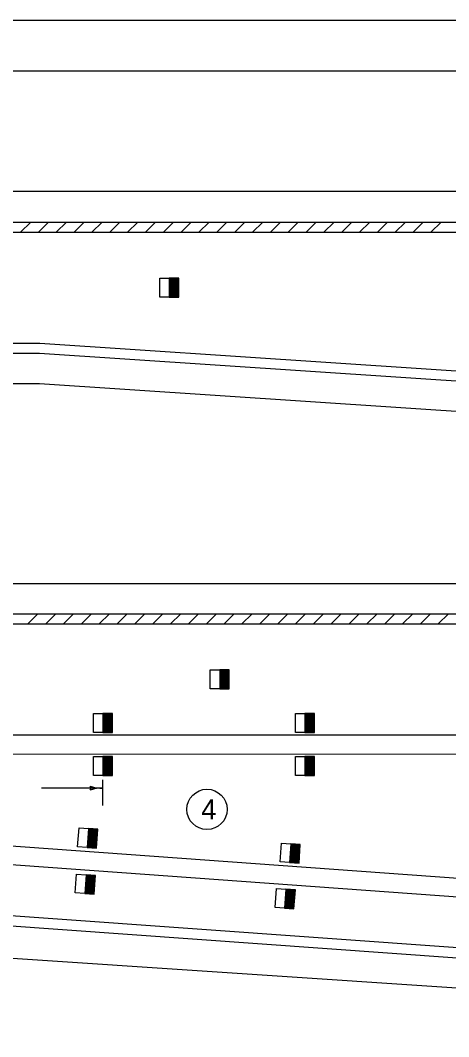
# Model space of a CAD drawing. Extents: x 1000 to 1036.3, y 1000 to 1022.
# Drawn here: x 1023.28 to 1027.52, y 1011.92 to 1022 of the extents above; entities that cross this region are included whole.
import ezdxf

# ---------------------------------------------------------------- set-up
doc = ezdxf.new("R2010")
doc.units = 0
doc.layers.add('Level 1', color=7, linetype='Continuous')
doc.layers.add('Level 10', color=7, linetype='Continuous')

msp = doc.modelspace()

# ---------------------------------------------------------------- linework, layer by layer
at = {"layer": 'Level 1'}
for p, q in [((1007.466, 1020.307), (1034.966, 1020.307)), ((1023.278, 1019.9), (1023.378, 1020)), ((1023.454, 1019.9), (1023.554, 1020)), ((1023.631, 1019.9), (1023.731, 1020)), ((1023.808, 1019.9), (1023.908, 1020)), ((1023.985, 1019.9), (1024.085, 1020)), ((1024.161, 1019.9), (1024.261, 1020)), ((1024.338, 1019.9), (1024.438, 1020)), ((1024.515, 1019.9), (1024.615, 1020)), ((1024.692, 1019.9), (1024.792, 1020)), ((1024.869, 1019.9), (1024.969, 1020)), ((1025.045, 1019.9), (1025.145, 1020)), ((1025.222, 1019.9), (1025.322, 1020)), ((1025.399, 1019.9), (1025.499, 1020)), ((1025.576, 1019.9), (1025.676, 1020)), ((1025.752, 1019.9), (1025.852, 1020)), ((1025.929, 1019.9), (1026.029, 1020)), ((1026.106, 1019.9), (1026.206, 1020)), ((1026.283, 1019.9), (1026.383, 1020)), ((1026.46, 1019.9), (1026.56, 1020)), ((1026.636, 1019.9), (1026.736, 1020)), ((1026.813, 1019.9), (1026.913, 1020)), ((1026.99, 1019.9), (1027.09, 1020)), ((1027.167, 1019.9), (1027.267, 1020)), ((1027.343, 1019.9), (1027.443, 1020)), ((1024.656, 1019.256), (1024.656, 1019.444)), ((1024.656, 1019.444), (1024.75, 1019.444)), ((1024.844, 1019.444), (1024.75, 1019.444)), ((1024.75, 1019.444), (1024.75, 1019.256)), ((1024.755, 1019.444), (1024.755, 1019.256)), ((1024.76, 1019.444), (1024.76, 1019.256)), ((1024.765, 1019.444), (1024.765, 1019.256)), ((1024.77, 1019.444), (1024.77, 1019.256)), ((1024.775, 1019.444), (1024.775, 1019.256)), ((1024.78, 1019.444), (1024.78, 1019.256)), ((1024.785, 1019.444), (1024.785, 1019.256)), ((1024.79, 1019.444), (1024.79, 1019.256)), ((1024.795, 1019.444), (1024.795, 1019.256)), ((1024.8, 1019.444), (1024.8, 1019.256)), ((1024.805, 1019.444), (1024.805, 1019.256)), ((1024.81, 1019.444), (1024.81, 1019.256)), ((1024.815, 1019.444), (1024.815, 1019.256)), ((1024.82, 1019.444), (1024.82, 1019.256)), ((1024.825, 1019.444), (1024.825, 1019.256)), ((1024.83, 1019.444), (1024.83, 1019.256)), ((1024.835, 1019.444), (1024.835, 1019.256)), ((1024.84, 1019.444), (1024.84, 1019.256)), ((1024.844, 1019.256), (1024.844, 1019.444)), ((1024.75, 1019.256), (1024.656, 1019.256)), ((1024.75, 1019.256), (1024.844, 1019.256)), ((1007.5, 1016.416), (1035, 1016.416)), ((1023.35, 1016.016), (1023.45, 1016.116)), ((1023.527, 1016.016), (1023.627, 1016.116)), ((1023.703, 1016.016), (1023.803, 1016.116)), ((1023.88, 1016.016), (1023.98, 1016.116)), ((1024.057, 1016.016), (1024.157, 1016.116)), ((1024.234, 1016.016), (1024.334, 1016.116)), ((1024.41, 1016.016), (1024.51, 1016.116)), ((1024.587, 1016.016), (1024.687, 1016.116)), ((1024.764, 1016.016), (1024.864, 1016.116)), ((1024.941, 1016.016), (1025.041, 1016.116)), ((1025.118, 1016.016), (1025.218, 1016.116)), ((1025.294, 1016.016), (1025.394, 1016.116)), ((1025.471, 1016.016), (1025.571, 1016.116)), ((1025.648, 1016.016), (1025.748, 1016.116)), ((1025.825, 1016.016), (1025.925, 1016.116)), ((1026.001, 1016.016), (1026.101, 1016.116)), ((1026.178, 1016.016), (1026.278, 1016.116)), ((1026.355, 1016.016), (1026.455, 1016.116)), ((1026.532, 1016.016), (1026.632, 1016.116)), ((1026.709, 1016.016), (1026.809, 1016.116)), ((1026.885, 1016.016), (1026.985, 1016.116)), ((1027.062, 1016.016), (1027.162, 1016.116)), ((1027.239, 1016.016), (1027.339, 1016.116)), ((1027.416, 1016.016), (1027.516, 1016.116)), ((1025.156, 1015.372), (1025.156, 1015.56)), ((1025.156, 1015.56), (1025.25, 1015.56)), ((1025.344, 1015.56), (1025.25, 1015.56)), ((1025.25, 1015.56), (1025.25, 1015.372)), ((1025.255, 1015.56), (1025.255, 1015.372)), ((1025.26, 1015.56), (1025.26, 1015.372)), ((1025.265, 1015.56), (1025.265, 1015.372)), ((1025.27, 1015.56), (1025.27, 1015.372)), ((1025.275, 1015.56), (1025.275, 1015.372)), ((1025.28, 1015.56), (1025.28, 1015.372)), ((1025.285, 1015.56), (1025.285, 1015.372)), ((1025.29, 1015.56), (1025.29, 1015.372)), ((1025.295, 1015.56), (1025.295, 1015.372)), ((1025.3, 1015.56), (1025.3, 1015.372)), ((1025.305, 1015.56), (1025.305, 1015.372)), ((1025.31, 1015.56), (1025.31, 1015.372)), ((1025.315, 1015.56), (1025.315, 1015.372)), ((1025.32, 1015.56), (1025.32, 1015.372)), ((1025.325, 1015.56), (1025.325, 1015.372)), ((1025.33, 1015.56), (1025.33, 1015.372)), ((1025.335, 1015.56), (1025.335, 1015.372)), ((1025.34, 1015.56), (1025.34, 1015.372)), ((1025.344, 1015.372), (1025.344, 1015.56)), ((1025.25, 1015.372), (1025.156, 1015.372)), ((1025.25, 1015.372), (1025.344, 1015.372)), ((1024, 1014.941), (1024, 1015.129)), ((1024, 1015.129), (1024.094, 1015.129)), ((1024.188, 1015.129), (1024.094, 1015.129)), ((1024.094, 1015.129), (1024.094, 1014.941)), ((1024.099, 1015.129), (1024.099, 1014.941)), ((1024.104, 1015.129), (1024.104, 1014.941)), ((1024.109, 1015.129), (1024.109, 1014.941)), ((1024.114, 1015.129), (1024.114, 1014.941)), ((1024.119, 1015.129), (1024.119, 1014.941)), ((1024.124, 1015.129), (1024.124, 1014.941)), ((1024.129, 1015.129), (1024.129, 1014.941)), ((1024.134, 1015.129), (1024.134, 1014.941)), ((1024.139, 1015.129), (1024.139, 1014.941)), ((1024.144, 1015.129), (1024.144, 1014.941)), ((1024.149, 1015.129), (1024.149, 1014.941)), ((1024.154, 1015.129), (1024.154, 1014.941)), ((1024.159, 1015.129), (1024.159, 1014.941)), ((1024.164, 1015.129), (1024.164, 1014.941)), ((1024.169, 1015.129), (1024.169, 1014.941)), ((1024.174, 1015.129), (1024.174, 1014.941)), ((1024.179, 1015.129), (1024.179, 1014.941)), ((1024.184, 1015.129), (1024.184, 1014.941)), ((1024.188, 1014.941), (1024.188, 1015.129)), ((1026, 1014.941), (1026, 1015.129)), ((1026, 1015.129), (1026.094, 1015.129)), ((1026.188, 1015.129), (1026.094, 1015.129)), ((1026.094, 1015.129), (1026.094, 1014.941)), ((1026.099, 1015.129), (1026.099, 1014.941)), ((1026.104, 1015.129), (1026.104, 1014.941)), ((1026.109, 1015.129), (1026.109, 1014.941)), ((1026.114, 1015.129), (1026.114, 1014.941)), ((1026.119, 1015.129), (1026.119, 1014.941)), ((1026.124, 1015.129), (1026.124, 1014.941)), ((1026.129, 1015.129), (1026.129, 1014.941)), ((1026.134, 1015.129), (1026.134, 1014.941)), ((1026.139, 1015.129), (1026.139, 1014.941)), ((1026.144, 1015.129), (1026.144, 1014.941)), ((1026.149, 1015.129), (1026.149, 1014.941)), ((1026.154, 1015.129), (1026.154, 1014.941)), ((1026.159, 1015.129), (1026.159, 1014.941)), ((1026.164, 1015.129), (1026.164, 1014.941)), ((1026.169, 1015.129), (1026.169, 1014.941)), ((1026.174, 1015.129), (1026.174, 1014.941)), ((1026.179, 1015.129), (1026.179, 1014.941)), ((1026.184, 1015.129), (1026.184, 1014.941)), ((1026.188, 1014.941), (1026.188, 1015.129)), ((1008, 1014.916), (1027.651, 1014.916)), ((1024.094, 1014.941), (1024, 1014.941)), ((1024.094, 1014.941), (1024.188, 1014.941)), ((1026.094, 1014.941), (1026, 1014.941)), ((1026.094, 1014.941), (1026.188, 1014.941)), ((1027.654, 1013.305), (1008, 1014.726)), ((1027.651, 1014.723), (1010.74, 1014.717)), ((1027.658, 1013.489), (1010.74, 1014.717)), ((1024, 1014.514), (1024, 1014.701)), ((1024, 1014.701), (1024.094, 1014.701)), ((1024.188, 1014.701), (1024.094, 1014.701)), ((1024.094, 1014.701), (1024.094, 1014.514)), ((1024.099, 1014.701), (1024.099, 1014.514)), ((1024.104, 1014.701), (1024.104, 1014.514)), ((1024.109, 1014.701), (1024.109, 1014.514)), ((1024.114, 1014.701), (1024.114, 1014.514)), ((1024.119, 1014.701), (1024.119, 1014.514)), ((1024.124, 1014.701), (1024.124, 1014.514)), ((1024.129, 1014.701), (1024.129, 1014.514)), ((1024.134, 1014.701), (1024.134, 1014.514)), ((1024.139, 1014.701), (1024.139, 1014.514)), ((1024.144, 1014.701), (1024.144, 1014.514)), ((1024.149, 1014.701), (1024.149, 1014.514)), ((1024.154, 1014.701), (1024.154, 1014.514)), ((1024.159, 1014.701), (1024.159, 1014.514)), ((1024.164, 1014.701), (1024.164, 1014.514)), ((1024.169, 1014.701), (1024.169, 1014.514)), ((1024.174, 1014.701), (1024.174, 1014.514)), ((1024.179, 1014.701), (1024.179, 1014.514)), ((1024.184, 1014.701), (1024.184, 1014.514)), ((1024.188, 1014.514), (1024.188, 1014.701)), ((1026, 1014.514), (1026, 1014.701)), ((1026, 1014.701), (1026.094, 1014.701)), ((1026.188, 1014.701), (1026.094, 1014.701)), ((1026.094, 1014.701), (1026.094, 1014.514)), ((1026.099, 1014.701), (1026.099, 1014.514)), ((1026.104, 1014.701), (1026.104, 1014.514)), ((1026.109, 1014.701), (1026.109, 1014.514)), ((1026.114, 1014.701), (1026.114, 1014.514)), ((1026.119, 1014.701), (1026.119, 1014.514)), ((1026.124, 1014.701), (1026.124, 1014.514)), ((1026.129, 1014.701), (1026.129, 1014.514)), ((1026.134, 1014.701), (1026.134, 1014.514)), ((1026.139, 1014.701), (1026.139, 1014.514)), ((1026.144, 1014.701), (1026.144, 1014.514)), ((1026.149, 1014.701), (1026.149, 1014.514)), ((1026.154, 1014.701), (1026.154, 1014.514)), ((1026.159, 1014.701), (1026.159, 1014.514)), ((1026.164, 1014.701), (1026.164, 1014.514)), ((1026.169, 1014.701), (1026.169, 1014.514)), ((1026.174, 1014.701), (1026.174, 1014.514)), ((1026.179, 1014.701), (1026.179, 1014.514)), ((1026.184, 1014.701), (1026.184, 1014.514)), ((1026.188, 1014.514), (1026.188, 1014.701)), ((1024.094, 1014.514), (1024, 1014.514)), ((1024.094, 1014.514), (1024.188, 1014.514)), ((1026.094, 1014.514), (1026, 1014.514)), ((1026.094, 1014.514), (1026.188, 1014.514)), ((1024.093, 1014.388), (1023.484, 1014.388)), ((1024.093, 1014.217), (1024.093, 1014.47)), ((1023.843, 1013.806), (1023.857, 1013.993)), ((1023.857, 1013.993), (1023.95, 1013.987)), ((1023.95, 1013.987), (1023.937, 1013.8)), ((1023.955, 1013.986), (1023.942, 1013.799)), ((1023.96, 1013.986), (1023.947, 1013.799)), ((1024.044, 1013.98), (1023.95, 1013.987)), ((1023.965, 1013.985), (1023.952, 1013.798)), ((1023.97, 1013.985), (1023.957, 1013.798)), ((1023.975, 1013.985), (1023.962, 1013.798)), ((1023.98, 1013.984), (1023.967, 1013.797)), ((1023.985, 1013.984), (1023.972, 1013.797)), ((1023.99, 1013.984), (1023.977, 1013.797)), ((1023.995, 1013.983), (1023.982, 1013.796)), ((1024, 1013.983), (1023.987, 1013.796)), ((1024.005, 1013.983), (1023.992, 1013.796)), ((1024.01, 1013.982), (1023.997, 1013.795)), ((1024.015, 1013.982), (1024.002, 1013.795)), ((1024.02, 1013.981), (1024.007, 1013.794)), ((1024.025, 1013.981), (1024.012, 1013.794)), ((1024.03, 1013.981), (1024.017, 1013.794)), ((1024.035, 1013.98), (1024.022, 1013.793)), ((1024.04, 1013.98), (1024.027, 1013.793)), ((1024.03, 1013.793), (1024.044, 1013.98)), ((1023.937, 1013.8), (1023.843, 1013.806)), ((1023.937, 1013.8), (1024.03, 1013.793)), ((1025.849, 1013.656), (1025.862, 1013.843)), ((1025.862, 1013.843), (1025.956, 1013.837)), ((1025.956, 1013.837), (1025.942, 1013.65)), ((1025.961, 1013.836), (1025.947, 1013.649)), ((1025.966, 1013.836), (1025.952, 1013.649)), ((1026.049, 1013.83), (1025.956, 1013.837)), ((1025.971, 1013.836), (1025.957, 1013.649)), ((1025.976, 1013.835), (1025.962, 1013.648)), ((1025.981, 1013.835), (1025.967, 1013.648)), ((1025.986, 1013.834), (1025.972, 1013.647)), ((1025.991, 1013.834), (1025.977, 1013.647)), ((1025.996, 1013.834), (1025.982, 1013.647)), ((1026.001, 1013.833), (1025.987, 1013.646)), ((1026.006, 1013.833), (1025.992, 1013.646)), ((1026.011, 1013.833), (1025.997, 1013.646)), ((1026.015, 1013.832), (1026.002, 1013.645)), ((1026.02, 1013.832), (1026.007, 1013.645)), ((1026.025, 1013.832), (1026.012, 1013.645)), ((1026.03, 1013.831), (1026.017, 1013.644)), ((1026.035, 1013.831), (1026.022, 1013.644)), ((1026.04, 1013.83), (1026.027, 1013.643)), ((1026.045, 1013.83), (1026.032, 1013.643)), ((1026.036, 1013.643), (1026.049, 1013.83)), ((1007.5, 1013.748), (1034.865, 1011.924)), ((1025.942, 1013.65), (1025.849, 1013.656)), ((1025.942, 1013.65), (1026.036, 1013.643)), ((1023.819, 1013.349), (1023.833, 1013.536)), ((1023.833, 1013.536), (1023.926, 1013.529)), ((1023.926, 1013.529), (1023.913, 1013.342)), ((1023.931, 1013.529), (1023.918, 1013.342)), ((1023.936, 1013.528), (1023.923, 1013.341)), ((1024.02, 1013.522), (1023.926, 1013.529)), ((1023.941, 1013.528), (1023.928, 1013.341)), ((1023.946, 1013.528), (1023.933, 1013.341)), ((1023.951, 1013.527), (1023.938, 1013.34)), ((1023.956, 1013.527), (1023.943, 1013.34)), ((1023.961, 1013.527), (1023.948, 1013.34)), ((1023.966, 1013.526), (1023.953, 1013.339)), ((1023.971, 1013.526), (1023.958, 1013.339)), ((1023.976, 1013.526), (1023.963, 1013.339)), ((1023.981, 1013.525), (1023.968, 1013.338)), ((1023.986, 1013.525), (1023.973, 1013.338)), ((1023.991, 1013.525), (1023.978, 1013.338)), ((1023.996, 1013.524), (1023.983, 1013.337)), ((1024.001, 1013.524), (1023.988, 1013.337)), ((1024.006, 1013.523), (1023.993, 1013.336)), ((1024.011, 1013.523), (1023.998, 1013.336)), ((1024.016, 1013.523), (1024.003, 1013.336)), ((1024.006, 1013.335), (1024.02, 1013.522)), ((1025.799, 1013.206), (1025.813, 1013.393)), ((1025.813, 1013.393), (1025.906, 1013.386)), ((1025.906, 1013.386), (1025.893, 1013.199)), ((1025.911, 1013.386), (1025.898, 1013.199)), ((1025.916, 1013.385), (1025.903, 1013.198)), ((1026, 1013.379), (1025.906, 1013.386)), ((1025.921, 1013.385), (1025.908, 1013.198)), ((1025.926, 1013.385), (1025.913, 1013.198)), ((1025.931, 1013.384), (1025.918, 1013.197)), ((1025.936, 1013.384), (1025.923, 1013.197)), ((1025.941, 1013.384), (1025.928, 1013.197)), ((1025.946, 1013.383), (1025.933, 1013.196)), ((1025.951, 1013.383), (1025.938, 1013.196)), ((1025.956, 1013.382), (1025.943, 1013.195)), ((1025.961, 1013.382), (1025.948, 1013.195)), ((1025.966, 1013.382), (1025.953, 1013.195)), ((1025.971, 1013.381), (1025.958, 1013.194)), ((1025.976, 1013.381), (1025.963, 1013.194)), ((1025.981, 1013.381), (1025.968, 1013.194)), ((1025.986, 1013.38), (1025.973, 1013.193)), ((1025.991, 1013.38), (1025.978, 1013.193)), ((1025.996, 1013.38), (1025.983, 1013.193)), ((1025.986, 1013.192), (1026, 1013.379)), ((1023.913, 1013.342), (1023.819, 1013.349)), ((1023.913, 1013.342), (1024.006, 1013.335)), ((1025.893, 1013.199), (1025.799, 1013.206)), ((1025.893, 1013.199), (1025.986, 1013.192))]:
    msp.add_line(p, q, dxfattribs=at)
for points in [[(1007.5, 1020), (1035, 1020)], [(1007.5, 1019.9), (1035, 1019.9)], [(1007.5, 1018.8), (1023.467, 1018.8), (1035, 1018.032)], [(1007.5, 1018.7), (1023.464, 1018.7), (1035, 1017.932)], [(1007.5, 1018.4), (1023.464, 1018.4), (1035, 1017.632)], [(1007.5, 1016.116), (1035, 1016.116)], [(1007.5, 1016.016), (1035, 1016.016)], [(1007.5, 1014.25), (1027.609, 1012.807), (1034.892, 1012.322)], [(1007.5, 1014.15), (1027.602, 1012.707), (1034.885, 1012.222)]]:
    msp.add_lwpolyline(points, dxfattribs=at)
msp.add_circle((1025.124, 1014.177), 0.2, dxfattribs=at)
for centre, radius, start, end in [((1023.944, 1014.388), 0.0312, 318.7746, 40.8913), ((1024.093, 1013.997), 0.391, 90, 108.6688), ((1024.093, 1014.778), 0.391, 251.3472, 269.9939), ((1024.093, 1013.997), 0.391, 89.9878, 90)]:
    msp.add_arc(centre, radius, start, end, dxfattribs=at)
at = {"layer": 'Level 10'}
for p, q in [((1000, 1022), (1036, 1022)), ((1007, 1021.5), (1035.5, 1021.5))]:
    msp.add_line(p, q, dxfattribs=at)

# ---------------------------------------------------------------- texts
at = {"layer": 'Level 1'}
msp.add_text('4', height=0.2, dxfattribs=at).set_placement((1025.068, 1014.077))

doc.saveas('drawing.dxf')
